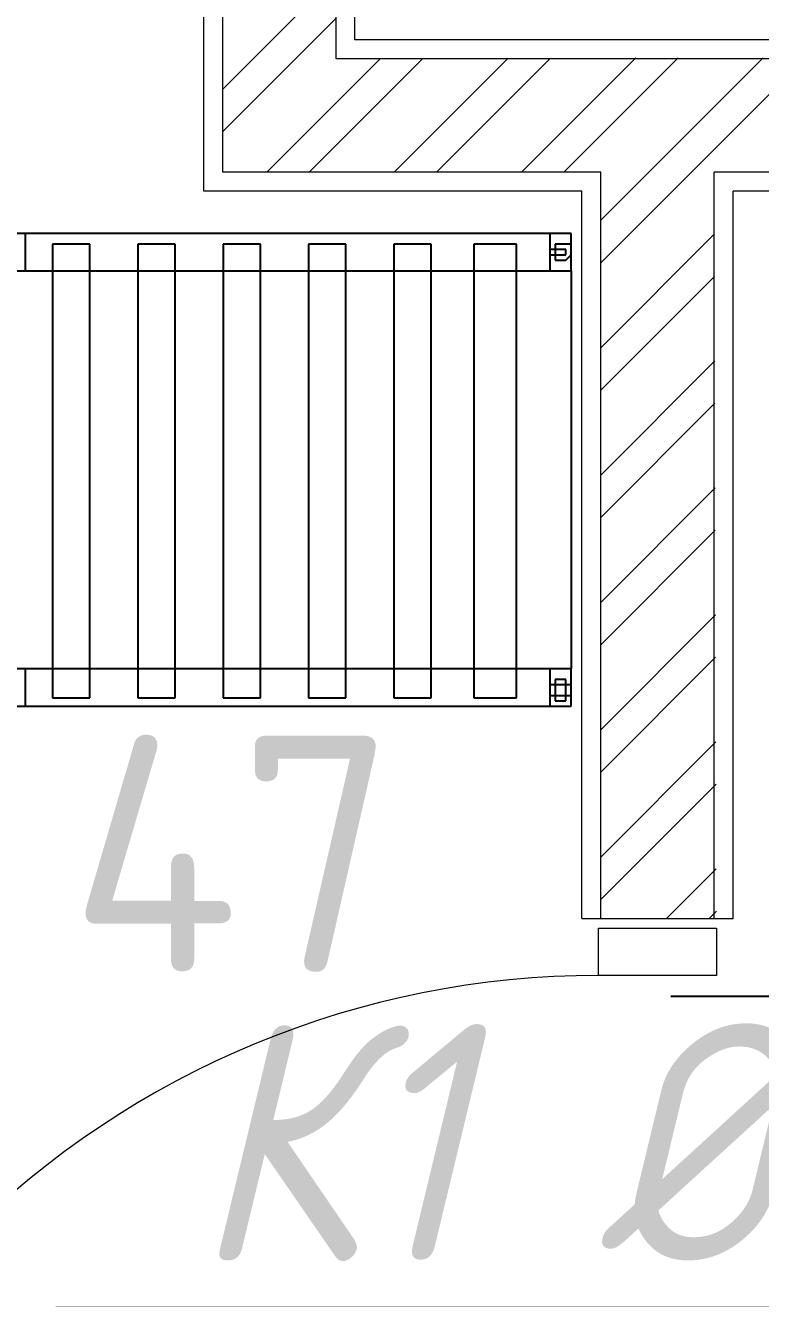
# Model space of a CAD drawing. Header units: millimetres. Extents: x -10178924 to 11692288, y -947381 to 58396.
# Drawn here: x 767738 to 768516, y -881852 to -880506 of the extents above; entities that cross this region are included whole.
import ezdxf
from ezdxf import colors
from ezdxf.entities.mleader import LeaderData, LeaderLine
from ezdxf.math import Vec2, Vec3

# ---------------------------------------------------------------- set-up
doc = ezdxf.new("R2010")
doc.units = ezdxf.units.MM
doc.linetypes.add('HIDDEN', pattern=[9.525, 6.35, -3.175])
for name, color, linetype in [('_надписи канализация', 7, 'Continuous'), ('ВК_Выноски', 7, 'Continuous'), ('ТХ пищеблок новое 12.09', 252, 'Continuous')]:
    doc.layers.add(name, color=color, linetype=linetype)
for name, color, linetype, lineweight in [('АР_Двери', 250, 'Continuous', 9), ('Двери', 7, 'Continuous', 9), ('Основная ГКЛ', 250, 'Continuous', 9), ('Перегородки', 162, 'Continuous', 9)]:
    doc.layers.add(name, color=color, linetype=linetype, lineweight=lineweight)
doc.styles.add('GOST-2.304_Type-B', font='GOST_Common.ttf')
doc.styles.add('ISOCPEUR', font='isocpeui.ttf', dxfattribs={"width": 0.9})

# ---------------------------------------------------------------- blocks, each defined once
blk = doc.blocks.new('_None')
blk = doc.blocks.new('*U2230')
at = {"layer": 'АР_Двери'}
for points in [[(-999.7, 0), (-1049.7, 0), (-1049.7, 125), (-999.7, 125)], [(-50, 0), (0, 0), (0, 125), (-50, 125)], [(-50, -949.7), (-85, -949.7), (-85, 0), (-50, 0)]]:
    blk.add_lwpolyline(points, close=True, dxfattribs=at)
blk.add_arc((-50, 0), 949.7, 180, 270, dxfattribs=at)
at = {"layer": 'Основная ГКЛ', "linetype": 'HIDDEN', "ltscale": 5}
for p, q in [((-1059.7, 125), (-1059.7, 0)), ((10, 0), (10, 125))]:
    blk.add_line(p, q, dxfattribs=at)
blk = doc.blocks.new('A$C5282721b')
at = {"layer": 'Перегородки', "true_color": 0x000000, "transparency": 33554687}
h = blk.add_hatch(dxfattribs=at)
h.set_pattern_fill('ANSI32', color=18, scale=10)
h.set_pattern_definition([(45, (-5256.32, 246087.425), (-67.35192, 67.35192), []), (45, (-5211.42, 246087.425), (-67.35192, 67.35192), [])])
h.paths.add_polyline_path([(48929.391, -162.587), (48809.391, -162.587), (48809.391, -2051.943), (49209.391, -2051.943), (49209.391, -2841.299), (49331.891, -2841.569), (49329.391, -2051.943), (49919.531, -2051.943), (49919.531, -1929.443), (48929.391, -1931.943)])
at = {"layer": 'Перегородки', "color": 18, "linetype": 'Continuous', "true_color": 0x000000, "transparency": 33554687}
for p, q in [((48789.391, -2071.943), (48789.391, -162.587)), ((48809.391, -2051.943), (48809.391, -162.587)), ((48929.391, -1931.943), (48929.391, -162.587)), ((48949.391, -1911.943), (48949.391, -162.587)), ((49919.531, -1911.943), (48949.391, -1911.943)), ((49919.531, -1931.943), (48929.391, -1931.943)), ((49209.391, -2051.943), (48809.391, -2051.943)), ((49209.391, -2841.299), (49209.391, -2051.943)), ((49329.391, -2841.299), (49329.391, -2051.943)), ((49919.531, -2051.943), (49329.391, -2051.943)), ((49189.391, -2071.943), (48789.391, -2071.943)), ((49189.391, -2841.299), (49189.391, -2071.943)), ((49349.391, -2841.299), (49349.391, -2071.943)), ((49919.531, -2071.943), (49349.391, -2071.943)), ((49189.391, -2841.299), (49349.391, -2841.299))]:
    blk.add_line(p, q, dxfattribs=at)
at = {"layer": 'ТХ пищеблок новое 12.09', "transparency": 33554687}
for p, q in [((48600.696, -2116.797), (48578.121, -2116.797)), ((48600.696, -2156.303), (48600.696, -2116.797)), ((49178.121, -2116.797), (48600.696, -2116.797)), ((49178.121, -2116.797), (49155.547, -2116.797)), ((49155.547, -2116.797), (49155.547, -2156.303)), ((49178.121, -2156.303), (49178.121, -2116.797)), ((48668.709, -2128.084), (48629.203, -2128.084)), ((48629.203, -2128.084), (48629.203, -2607.799)), ((48668.709, -2607.799), (48668.709, -2128.084)), ((48759.008, -2128.084), (48719.503, -2128.084)), ((48719.503, -2128.084), (48719.503, -2607.799)), ((48759.008, -2607.799), (48759.008, -2128.084)), ((48849.308, -2128.084), (48809.802, -2128.084)), ((48809.802, -2128.084), (48809.802, -2607.799)), ((48849.308, -2607.799), (48849.308, -2128.084)), ((48939.607, -2128.084), (48900.101, -2128.084)), ((48900.101, -2128.084), (48900.101, -2607.799)), ((48939.607, -2607.799), (48939.607, -2128.084)), ((49029.906, -2128.084), (48990.4, -2128.084)), ((48990.4, -2128.084), (48990.4, -2607.799)), ((49029.906, -2607.799), (49029.906, -2128.084)), ((49120.205, -2128.084), (49075.056, -2128.084)), ((49075.056, -2128.084), (49075.056, -2607.799)), ((49120.205, -2607.799), (49120.205, -2128.084)), ((49161.19, -2133.728), (49155.547, -2133.728)), ((49155.547, -2133.728), (49155.547, -2133.728)), ((49155.547, -2133.728), (49155.547, -2133.728)), ((49155.547, -2133.728), (49155.547, -2133.728)), ((49155.547, -2133.728), (49155.547, -2133.728)), ((49155.547, -2133.728), (49155.547, -2133.728)), ((49155.547, -2133.728), (49155.547, -2133.728)), ((49155.547, -2133.728), (49155.547, -2133.728)), ((49155.547, -2133.728), (49155.547, -2139.372)), ((49155.547, -2139.372), (49155.547, -2139.372)), ((49155.547, -2139.372), (49155.547, -2139.372)), ((49155.547, -2139.372), (49155.547, -2139.372)), ((49155.547, -2139.372), (49155.547, -2139.372)), ((49155.547, -2139.372), (49155.547, -2139.372)), ((49155.547, -2139.372), (49155.547, -2139.372)), ((49155.547, -2139.372), (49161.19, -2139.372)), ((49166.834, -2128.084), (49161.19, -2128.084)), ((49161.19, -2128.084), (49161.19, -2128.084)), ((49161.19, -2128.084), (49161.19, -2128.084)), ((49161.19, -2128.084), (49161.19, -2128.084)), ((49161.19, -2128.084), (49161.19, -2128.084)), ((49161.19, -2128.084), (49161.19, -2128.084)), ((49161.19, -2128.084), (49161.19, -2128.084)), ((49161.19, -2128.084), (49161.19, -2128.084)), ((49161.19, -2128.084), (49161.19, -2128.084)), ((49161.19, -2128.084), (49161.19, -2128.084)), ((49161.19, -2128.084), (49161.19, -2128.084)), ((49161.19, -2128.084), (49161.19, -2133.728)), ((49166.834, -2133.728), (49161.19, -2133.728)), ((49161.19, -2133.728), (49161.19, -2133.728)), ((49161.19, -2133.728), (49161.19, -2133.728)), ((49161.19, -2133.728), (49161.19, -2133.728)), ((49161.19, -2133.728), (49161.19, -2133.728)), ((49161.19, -2133.728), (49161.19, -2133.728)), ((49161.19, -2133.728), (49161.19, -2133.728)), ((49161.19, -2133.728), (49161.19, -2133.728)), ((49161.19, -2133.728), (49161.19, -2133.728)), ((49161.19, -2133.728), (49161.19, -2133.728)), ((49161.19, -2133.728), (49161.19, -2133.728)), ((49161.19, -2133.728), (49161.19, -2133.728)), ((49161.19, -2133.728), (49161.19, -2133.728)), ((49161.19, -2133.728), (49161.19, -2133.728)), ((49161.19, -2133.728), (49161.19, -2139.372)), ((49161.19, -2139.372), (49161.19, -2139.372)), ((49161.19, -2139.372), (49161.19, -2139.372)), ((49161.19, -2139.372), (49161.19, -2139.372)), ((49161.19, -2139.372), (49161.19, -2139.372)), ((49161.19, -2139.372), (49161.19, -2139.372)), ((49161.19, -2139.372), (49161.19, -2139.372)), ((49161.19, -2139.372), (49161.19, -2139.372)), ((49161.19, -2139.372), (49161.19, -2139.372)), ((49161.19, -2139.372), (49161.19, -2139.372)), ((49161.19, -2139.372), (49161.19, -2139.372)), ((49161.19, -2139.372), (49161.19, -2139.372)), ((49161.19, -2139.372), (49161.19, -2139.372)), ((49161.19, -2139.372), (49166.834, -2139.372)), ((49161.19, -2139.372), (49161.19, -2139.372)), ((49161.19, -2139.372), (49161.19, -2145.015)), ((49172.478, -2128.084), (49166.834, -2128.084)), ((49166.834, -2128.084), (49166.834, -2128.084)), ((49166.834, -2128.084), (49166.834, -2128.084)), ((49166.834, -2128.084), (49166.834, -2128.084)), ((49166.834, -2128.084), (49166.834, -2128.084)), ((49166.834, -2128.084), (49166.834, -2128.084)), ((49166.834, -2128.084), (49166.834, -2128.084)), ((49166.834, -2128.084), (49166.834, -2128.084)), ((49172.478, -2133.728), (49166.834, -2133.728)), ((49166.834, -2133.728), (49166.834, -2133.728)), ((49166.834, -2133.728), (49166.834, -2133.728)), ((49166.834, -2133.728), (49166.834, -2133.728)), ((49166.834, -2133.728), (49166.834, -2133.728)), ((49166.834, -2133.728), (49166.834, -2133.728)), ((49166.834, -2133.728), (49166.834, -2133.728)), ((49166.834, -2133.728), (49166.834, -2133.728)), ((49166.834, -2133.728), (49166.834, -2133.728)), ((49166.834, -2133.728), (49166.834, -2133.728)), ((49166.834, -2133.728), (49166.834, -2133.728)), ((49166.834, -2133.728), (49166.834, -2133.728)), ((49166.834, -2133.728), (49166.834, -2133.728)), ((49166.834, -2133.728), (49166.834, -2133.728)), ((49166.834, -2133.728), (49166.834, -2133.728)), ((49166.834, -2133.728), (49166.834, -2133.728)), ((49166.834, -2133.728), (49166.834, -2133.728)), ((49166.834, -2133.728), (49166.834, -2133.728)), ((49166.834, -2133.728), (49166.834, -2133.728)), ((49166.834, -2139.372), (49166.834, -2139.372)), ((49166.834, -2139.372), (49166.834, -2139.372)), ((49166.834, -2139.372), (49166.834, -2139.372)), ((49166.834, -2139.372), (49166.834, -2139.372)), ((49166.834, -2139.372), (49166.834, -2139.372)), ((49166.834, -2139.372), (49166.834, -2139.372)), ((49166.834, -2139.372), (49166.834, -2139.372)), ((49166.834, -2139.372), (49166.834, -2139.372)), ((49166.834, -2139.372), (49172.478, -2139.372)), ((49166.834, -2139.372), (49166.834, -2139.372)), ((49166.834, -2139.372), (49166.834, -2139.372)), ((49166.834, -2139.372), (49166.834, -2139.372)), ((49166.834, -2139.372), (49166.834, -2139.372)), ((49166.834, -2139.372), (49166.834, -2139.372)), ((49166.834, -2139.372), (49166.834, -2139.372)), ((49166.834, -2139.372), (49166.834, -2139.372)), ((49166.834, -2139.372), (49166.834, -2139.372)), ((49166.834, -2139.372), (49166.834, -2139.372)), ((49166.834, -2139.372), (49166.834, -2139.372)), ((49178.121, -2128.084), (49172.478, -2128.084)), ((49172.478, -2128.084), (49172.478, -2128.084)), ((49172.478, -2128.084), (49172.478, -2128.084)), ((49172.478, -2128.084), (49172.478, -2128.084)), ((49172.478, -2128.084), (49172.478, -2128.084)), ((49172.478, -2128.084), (49172.478, -2128.084)), ((49172.478, -2128.084), (49172.478, -2128.084)), ((49172.478, -2128.084), (49172.478, -2128.084)), ((49172.478, -2128.084), (49172.478, -2128.084)), ((49172.478, -2128.084), (49172.478, -2128.084)), ((49172.478, -2128.084), (49172.478, -2128.084)), ((49172.478, -2139.372), (49172.478, -2133.728)), ((49172.478, -2133.728), (49172.478, -2133.728)), ((49172.478, -2133.728), (49172.478, -2133.728)), ((49172.478, -2133.728), (49172.478, -2133.728)), ((49172.478, -2133.728), (49172.478, -2133.728)), ((49172.478, -2133.728), (49172.478, -2133.728)), ((49172.478, -2133.728), (49172.478, -2133.728)), ((49172.478, -2133.728), (49172.478, -2133.728)), ((49172.478, -2133.728), (49172.478, -2133.728)), ((49172.478, -2133.728), (49172.478, -2133.728)), ((49172.478, -2133.728), (49172.478, -2133.728)), ((49172.478, -2133.728), (49172.478, -2133.728)), ((49172.478, -2133.728), (49172.478, -2133.728)), ((49172.478, -2133.728), (49172.478, -2133.728)), ((49172.478, -2133.728), (49172.478, -2133.728)), ((49172.478, -2133.728), (49172.478, -2133.728)), ((49172.478, -2139.372), (49172.478, -2139.372)), ((49172.478, -2139.372), (49172.478, -2139.372)), ((49172.478, -2139.372), (49172.478, -2139.372)), ((49172.478, -2139.372), (49172.478, -2139.372)), ((49172.478, -2139.372), (49172.478, -2139.372)), ((49172.478, -2139.372), (49172.478, -2139.372)), ((49172.478, -2139.372), (49172.478, -2139.372)), ((49172.478, -2139.372), (49172.478, -2139.372)), ((49172.478, -2139.372), (49172.478, -2139.372)), ((49172.478, -2139.372), (49172.478, -2139.372)), ((49172.478, -2139.372), (49172.478, -2139.372)), ((49172.478, -2139.372), (49172.478, -2139.372)), ((49172.478, -2139.372), (49172.478, -2139.372)), ((49172.478, -2139.372), (49172.478, -2139.372)), ((49172.478, -2145.015), (49178.121, -2139.372)), ((49178.121, -2133.728), (49178.121, -2128.084)), ((49178.121, -2139.372), (49178.121, -2133.728)), ((49178.121, -2133.728), (49178.121, -2133.728)), ((49178.121, -2133.728), (49178.121, -2133.728)), ((49178.121, -2133.728), (49178.121, -2133.728)), ((49178.121, -2133.728), (49178.121, -2133.728)), ((49178.121, -2133.728), (49178.121, -2133.728)), ((49178.121, -2133.728), (49178.121, -2133.728)), ((49178.121, -2133.728), (49178.121, -2133.728)), ((49178.121, -2133.728), (49178.121, -2133.728)), ((49178.121, -2139.372), (49178.121, -2139.372)), ((49178.121, -2139.372), (49178.121, -2139.372)), ((49178.121, -2139.372), (49178.121, -2139.372)), ((49178.121, -2139.372), (49178.121, -2139.372)), ((49178.121, -2139.372), (49178.121, -2139.372)), ((49178.121, -2139.372), (49178.121, -2139.372)), ((49178.121, -2139.372), (49178.121, -2139.372)), ((49178.121, -2139.372), (49178.121, -2139.372)), ((49161.19, -2145.015), (49161.19, -2145.015)), ((49161.19, -2145.015), (49161.19, -2145.015)), ((49161.19, -2145.015), (49161.19, -2145.015)), ((49161.19, -2145.015), (49161.19, -2145.015)), ((49161.19, -2145.015), (49161.19, -2145.015)), ((49161.19, -2145.015), (49161.19, -2145.015)), ((49161.19, -2145.015), (49161.19, -2145.015)), ((49161.19, -2145.015), (49161.19, -2145.015)), ((49161.19, -2145.015), (49161.19, -2145.015)), ((49161.19, -2145.015), (49166.834, -2145.015)), ((49166.834, -2145.015), (49166.834, -2145.015)), ((49166.834, -2145.015), (49166.834, -2145.015)), ((49166.834, -2145.015), (49166.834, -2145.015)), ((49166.834, -2145.015), (49172.478, -2145.015)), ((49166.834, -2145.015), (49166.834, -2145.015)), ((49166.834, -2145.015), (49166.834, -2145.015)), ((49166.834, -2145.015), (49166.834, -2145.015)), ((49166.834, -2145.015), (49166.834, -2145.015)), ((49172.478, -2145.015), (49172.478, -2145.015)), ((49172.478, -2145.015), (49172.478, -2145.015)), ((49172.478, -2145.015), (49172.478, -2145.015)), ((49172.478, -2145.015), (49172.478, -2145.015)), ((49172.478, -2145.015), (49172.478, -2145.015)), ((49172.478, -2145.015), (49172.478, -2145.015)), ((49172.478, -2145.015), (49172.478, -2145.015)), ((49172.478, -2145.015), (49172.478, -2145.015)), ((49172.478, -2145.015), (49172.478, -2145.015)), ((49172.478, -2145.015), (49172.478, -2145.015)), ((48578.121, -2156.303), (48600.696, -2156.303)), ((48600.696, -2156.303), (49178.121, -2156.303)), ((49155.547, -2156.303), (49178.121, -2156.303)), ((49178.121, -2156.303), (49178.121, -2577.291)), ((48600.696, -2577.291), (48578.121, -2577.291)), ((48600.696, -2616.797), (48600.696, -2577.291)), ((49178.121, -2577.291), (48600.696, -2577.291)), ((49178.121, -2577.291), (49155.547, -2577.291)), ((49155.547, -2577.291), (49155.547, -2616.797)), ((49178.121, -2616.797), (49178.121, -2577.291)), ((49161.19, -2594.222), (49155.547, -2594.222)), ((49155.547, -2594.222), (49155.547, -2594.222)), ((49155.547, -2594.222), (49155.547, -2594.222)), ((49155.547, -2594.222), (49155.547, -2594.222)), ((49155.547, -2594.222), (49155.547, -2599.866)), ((49166.834, -2588.578), (49161.19, -2588.578)), ((49161.19, -2588.578), (49161.19, -2588.578)), ((49161.19, -2588.578), (49161.19, -2588.578)), ((49161.19, -2588.578), (49161.19, -2588.578)), ((49161.19, -2588.578), (49161.19, -2588.578)), ((49161.19, -2588.578), (49161.19, -2594.222)), ((49166.834, -2594.222), (49161.19, -2594.222)), ((49161.19, -2594.222), (49161.19, -2594.222)), ((49161.19, -2594.222), (49161.19, -2594.222)), ((49161.19, -2594.222), (49161.19, -2594.222)), ((49161.19, -2594.222), (49161.19, -2594.222)), ((49161.19, -2594.222), (49161.19, -2594.222)), ((49161.19, -2594.222), (49161.19, -2599.866)), ((49161.19, -2594.222), (49161.19, -2594.222)), ((49161.19, -2594.222), (49161.19, -2594.222)), ((49161.19, -2594.222), (49161.19, -2594.222)), ((49161.19, -2594.222), (49161.19, -2594.222)), ((49161.19, -2594.222), (49161.19, -2594.222)), ((49161.19, -2594.222), (49161.19, -2594.222)), ((49172.478, -2588.578), (49166.834, -2588.578)), ((49166.834, -2588.578), (49166.834, -2588.578)), ((49166.834, -2588.578), (49166.834, -2588.578)), ((49166.834, -2588.578), (49166.834, -2588.578)), ((49166.834, -2588.578), (49166.834, -2588.578)), ((49166.834, -2588.578), (49166.834, -2588.578)), ((49166.834, -2588.578), (49166.834, -2588.578)), ((49166.834, -2588.578), (49166.834, -2588.578)), ((49172.478, -2594.222), (49166.834, -2594.222)), ((49166.834, -2594.222), (49166.834, -2594.222)), ((49166.834, -2594.222), (49166.834, -2594.222)), ((49166.834, -2594.222), (49166.834, -2594.222)), ((49166.834, -2594.222), (49166.834, -2594.222)), ((49166.834, -2594.222), (49166.834, -2594.222)), ((49166.834, -2594.222), (49166.834, -2594.222)), ((49166.834, -2594.222), (49166.834, -2594.222)), ((49166.834, -2594.222), (49166.834, -2594.222)), ((49166.834, -2594.222), (49166.834, -2594.222)), ((49166.834, -2594.222), (49166.834, -2594.222)), ((49166.834, -2594.222), (49166.834, -2594.222)), ((49166.834, -2594.222), (49166.834, -2594.222)), ((49166.834, -2594.222), (49166.834, -2594.222)), ((49166.834, -2594.222), (49166.834, -2594.222)), ((49166.834, -2594.222), (49166.834, -2594.222)), ((49166.834, -2594.222), (49166.834, -2594.222)), ((49166.834, -2594.222), (49166.834, -2594.222)), ((49166.834, -2594.222), (49166.834, -2594.222)), ((49172.478, -2594.222), (49172.478, -2588.578)), ((49172.478, -2588.578), (49172.478, -2588.578)), ((49172.478, -2588.578), (49172.478, -2588.578)), ((49172.478, -2588.578), (49172.478, -2588.578)), ((49172.478, -2588.578), (49172.478, -2588.578)), ((49172.478, -2588.578), (49172.478, -2588.578)), ((49172.478, -2599.866), (49172.478, -2594.222)), ((49172.478, -2594.222), (49172.478, -2594.222)), ((49172.478, -2594.222), (49172.478, -2594.222)), ((49172.478, -2594.222), (49172.478, -2594.222)), ((49172.478, -2594.222), (49172.478, -2594.222)), ((49172.478, -2594.222), (49172.478, -2594.222)), ((49172.478, -2594.222), (49172.478, -2594.222)), ((49172.478, -2594.222), (49172.478, -2594.222)), ((49178.121, -2594.222), (49172.478, -2594.222)), ((49172.478, -2594.222), (49172.478, -2594.222)), ((49172.478, -2594.222), (49172.478, -2594.222)), ((49172.478, -2594.222), (49172.478, -2594.222)), ((49172.478, -2594.222), (49172.478, -2594.222)), ((49178.121, -2599.866), (49178.121, -2594.222)), ((49178.121, -2594.222), (49178.121, -2594.222)), ((49178.121, -2594.222), (49178.121, -2594.222)), ((49178.121, -2594.222), (49178.121, -2594.222)), ((49178.121, -2594.222), (49178.121, -2594.222)), ((49178.121, -2594.222), (49178.121, -2594.222)), ((48629.203, -2607.799), (48668.709, -2607.799)), ((48719.503, -2607.799), (48759.008, -2607.799)), ((48809.802, -2607.799), (48849.308, -2607.799)), ((48900.101, -2607.799), (48939.607, -2607.799)), ((48990.4, -2607.799), (49029.906, -2607.799)), ((49075.056, -2607.799), (49120.205, -2607.799)), ((49155.547, -2599.866), (49155.547, -2599.866)), ((49155.547, -2599.866), (49155.547, -2599.866)), ((49155.547, -2599.866), (49155.547, -2599.866)), ((49155.547, -2599.866), (49155.547, -2599.866)), ((49155.547, -2599.866), (49155.547, -2599.866)), ((49155.547, -2599.866), (49155.547, -2599.866)), ((49155.547, -2599.866), (49155.547, -2599.866)), ((49155.547, -2599.866), (49155.547, -2599.866)), ((49155.547, -2599.866), (49155.547, -2605.509)), ((49155.547, -2605.509), (49155.547, -2605.509)), ((49155.547, -2605.509), (49161.19, -2605.509)), ((49161.19, -2599.866), (49161.19, -2599.866)), ((49161.19, -2599.866), (49161.19, -2599.866)), ((49161.19, -2599.866), (49161.19, -2599.866)), ((49161.19, -2599.866), (49161.19, -2599.866)), ((49161.19, -2599.866), (49161.19, -2599.866)), ((49161.19, -2599.866), (49161.19, -2599.866)), ((49161.19, -2599.866), (49161.19, -2599.866)), ((49161.19, -2599.866), (49161.19, -2599.866)), ((49161.19, -2599.866), (49161.19, -2599.866)), ((49161.19, -2599.866), (49161.19, -2599.866)), ((49161.19, -2599.866), (49161.19, -2599.866)), ((49161.19, -2599.866), (49161.19, -2599.866)), ((49161.19, -2599.866), (49161.19, -2599.866)), ((49161.19, -2599.866), (49161.19, -2599.866)), ((49161.19, -2599.866), (49161.19, -2599.866)), ((49161.19, -2599.866), (49161.19, -2599.866)), ((49161.19, -2599.866), (49161.19, -2599.866)), ((49161.19, -2599.866), (49161.19, -2605.509)), ((49161.19, -2605.509), (49161.19, -2605.509)), ((49161.19, -2605.509), (49161.19, -2605.509)), ((49161.19, -2605.509), (49166.834, -2605.509)), ((49161.19, -2605.509), (49161.19, -2605.509)), ((49161.19, -2605.509), (49161.19, -2605.509)), ((49161.19, -2605.509), (49161.19, -2605.509)), ((49161.19, -2605.509), (49161.19, -2605.509)), ((49161.19, -2605.509), (49161.19, -2605.509)), ((49161.19, -2605.509), (49161.19, -2605.509)), ((49161.19, -2605.509), (49161.19, -2605.509)), ((49161.19, -2605.509), (49161.19, -2605.509)), ((49161.19, -2605.509), (49161.19, -2611.153)), ((49161.19, -2611.153), (49161.19, -2611.153)), ((49161.19, -2611.153), (49161.19, -2611.153)), ((49161.19, -2611.153), (49166.834, -2611.153)), ((49166.834, -2605.509), (49166.834, -2605.509)), ((49166.834, -2605.509), (49166.834, -2605.509)), ((49166.834, -2605.509), (49166.834, -2605.509)), ((49166.834, -2605.509), (49166.834, -2605.509)), ((49166.834, -2605.509), (49166.834, -2605.509)), ((49166.834, -2605.509), (49166.834, -2605.509)), ((49166.834, -2605.509), (49166.834, -2605.509)), ((49166.834, -2605.509), (49166.834, -2605.509)), ((49166.834, -2605.509), (49172.478, -2605.509)), ((49166.834, -2605.509), (49166.834, -2605.509)), ((49166.834, -2605.509), (49166.834, -2605.509)), ((49166.834, -2605.509), (49166.834, -2605.509)), ((49166.834, -2605.509), (49166.834, -2605.509)), ((49166.834, -2605.509), (49166.834, -2605.509)), ((49166.834, -2605.509), (49166.834, -2605.509)), ((49166.834, -2605.509), (49166.834, -2605.509)), ((49166.834, -2605.509), (49166.834, -2605.509)), ((49166.834, -2605.509), (49166.834, -2605.509)), ((49166.834, -2605.509), (49166.834, -2605.509)), ((49166.834, -2611.153), (49166.834, -2611.153)), ((49166.834, -2611.153), (49166.834, -2611.153)), ((49166.834, -2611.153), (49166.834, -2611.153)), ((49166.834, -2611.153), (49172.478, -2611.153)), ((49166.834, -2611.153), (49166.834, -2611.153)), ((49166.834, -2611.153), (49166.834, -2611.153)), ((49166.834, -2611.153), (49166.834, -2611.153)), ((49166.834, -2611.153), (49166.834, -2611.153)), ((49172.478, -2605.509), (49172.478, -2599.866)), ((49172.478, -2599.866), (49172.478, -2599.866)), ((49172.478, -2599.866), (49172.478, -2599.866)), ((49172.478, -2599.866), (49172.478, -2599.866)), ((49172.478, -2599.866), (49172.478, -2599.866)), ((49172.478, -2599.866), (49172.478, -2599.866)), ((49172.478, -2599.866), (49172.478, -2599.866)), ((49172.478, -2599.866), (49172.478, -2599.866)), ((49172.478, -2599.866), (49172.478, -2599.866)), ((49172.478, -2599.866), (49172.478, -2599.866)), ((49172.478, -2599.866), (49172.478, -2599.866)), ((49172.478, -2599.866), (49172.478, -2599.866)), ((49172.478, -2599.866), (49172.478, -2599.866)), ((49172.478, -2599.866), (49172.478, -2599.866)), ((49172.478, -2599.866), (49172.478, -2599.866)), ((49172.478, -2599.866), (49172.478, -2599.866)), ((49172.478, -2599.866), (49172.478, -2599.866)), ((49172.478, -2599.866), (49172.478, -2599.866)), ((49172.478, -2605.509), (49172.478, -2605.509)), ((49172.478, -2605.509), (49172.478, -2605.509)), ((49172.478, -2605.509), (49172.478, -2605.509)), ((49172.478, -2605.509), (49172.478, -2605.509)), ((49172.478, -2611.153), (49172.478, -2605.509)), ((49172.478, -2605.509), (49172.478, -2605.509)), ((49172.478, -2605.509), (49172.478, -2605.509)), ((49172.478, -2605.509), (49172.478, -2605.509)), ((49172.478, -2605.509), (49172.478, -2605.509)), ((49172.478, -2605.509), (49172.478, -2605.509)), ((49172.478, -2605.509), (49172.478, -2605.509)), ((49172.478, -2605.509), (49178.121, -2605.509)), ((49172.478, -2611.153), (49172.478, -2611.153)), ((49172.478, -2611.153), (49172.478, -2611.153)), ((49172.478, -2611.153), (49172.478, -2611.153)), ((49178.121, -2605.509), (49178.121, -2599.866)), ((49178.121, -2599.866), (49178.121, -2599.866)), ((49178.121, -2599.866), (49178.121, -2599.866)), ((49178.121, -2599.866), (49178.121, -2599.866)), ((49178.121, -2599.866), (49178.121, -2599.866)), ((49178.121, -2599.866), (49178.121, -2599.866)), ((49178.121, -2599.866), (49178.121, -2599.866)), ((49178.121, -2599.866), (49178.121, -2599.866)), ((49178.121, -2599.866), (49178.121, -2599.866)), ((49178.121, -2605.509), (49178.121, -2605.509)), ((49178.121, -2605.509), (49178.121, -2605.509)), ((49178.121, -2605.509), (49178.121, -2605.509)), ((48578.121, -2616.797), (48600.696, -2616.797)), ((48600.696, -2616.797), (49178.121, -2616.797)), ((48600.696, -2616.797), (49178.121, -2616.797)), ((49155.547, -2616.797), (49178.121, -2616.797))]:
    blk.add_line(p, q, dxfattribs=at)
at = {"layer": 'Двери', "color": 18, "linetype": 'Continuous', "ltscale": 2, "true_color": 0x000000, "transparency": 33554687, "rotation": 270}
blk.add_blockref('*U2230', (49206.891, -3901.299), dxfattribs=at)
at = {"layer": 'ТХ пищеблок новое 12.09', "transparency": 33554687, "style": 'GOST-2.304_Type-B'}
blk.add_text('47', height=250, dxfattribs=at).set_placement((48647.268, -2897.762))

msp = doc.modelspace()

# ---------------------------------------------------------------- block references
msp.add_blockref('A$C5282721b', (719137, -878608.8))

# ---------------------------------------------------------------- leaders
at = {"layer": '_надписи канализация', "lineweight": -2}
ml = msp.add_multileader_mtext('Standard', dxfattribs=at)
ml.set_content('\\A1;Приямок{\\Fisocp3|c204; }800{\\fArial|b0|i0|c204|p34;х}800х800(h)\\P{\\fArial|b0|i0|c204|p34;с\\Fisocp3|c204; }насосом дренажным {\\A0;\\H0.91667x;ГНОМ 10-10Г\\A1;\\H1.09091x; \\PN=1,1 кВт \\P (1 раб)\\Fisocp3|c204; \\fISOCPEUR|b0|i0|c204|p34;(закрыть рифленым железом)}', color=256, style='ISOCPEUR')
ml.set_leader_properties(lineweight=13)
ml.set_arrow_properties(name='NONE')
ml.build(insert=Vec2(0, 0))
ml.multileader.update_dxf_attribs({"text_left_attachment_type": 6, "text_right_attachment_type": 6, "dogleg_length": 100, "arrow_head_size": 300, "scale": 100})
ctx = ml.context
ctx.base_point, ctx.scale, ctx.char_height, ctx.arrow_head_size, ctx.landing_gap_size, ctx.plane_origin = Vec3(726724.9, -876080.2), 100, 250, 300, 0.09, Vec3(722250.4, -879799.4)
ctx.left_attachment, ctx.right_attachment, ctx.text_align_type = 6, 6, 1
notes = []
notes.append((ctx, [(0, (1, 1, 0), (726624.9, -876080.2), (1, 0), 100, [(1, [(727663, -882471)], 0, [])])]))
ctx.mtext.insert, ctx.mtext.width, ctx.mtext.alignment, ctx.mtext.flow_direction = Vec3(729650, -875755.2), 5926.326, 2, 5
at = {"layer": 'ВК_Выноски'}
ml = msp.add_multileader_mtext('Standard', dxfattribs=at)
ml.set_content('{\\W0.9;опуск в подвал %%C50}', color=7, style='ISOCPEUR')
ml.set_leader_properties(color=7, linetype='ByLayer', lineweight=-1)
ml.set_arrow_properties(name='NONE')
ml.build(insert=Vec2(0, 0))
ml.multileader.update_dxf_attribs({"text_left_attachment_type": 6, "text_right_attachment_type": 6, "dogleg_length": 0.36, "arrow_head_size": 300})
ctx = ml.context
ctx.base_point, ctx.char_height, ctx.arrow_head_size, ctx.landing_gap_size, ctx.plane_origin = Vec3(765420, -877497), 250, 300, 100, Vec3(778893.8, -907595.7)
ctx.left_attachment, ctx.right_attachment, ctx.text_align_type = 6, 6, 2
notes.append((ctx, [(1, (1, 1, 0), (766783.8, -877497), (-1, 0), 100.4, [(1, [(769648.5, -882655), (769328.1, -880709.5)], 0, [])])]))
ctx.mtext.insert, ctx.mtext.width, ctx.mtext.alignment, ctx.mtext.flow_direction = Vec3(766583.5, -877197), 1489.588, 3, 5
at = {"layer": 'ВК_Выноски', "lineweight": -2}
ml = msp.add_multileader_mtext('Standard', dxfattribs=at)
ml.set_content('Канализационная станция\\P SANICUBIC CLASSIC IP68', color=256, style='ISOCPEUR')
ml.set_leader_properties(lineweight=13)
ml.build(insert=Vec2(0, 0))
ml.multileader.update_dxf_attribs({"text_left_attachment_type": 6, "text_right_attachment_type": 6, "dogleg_length": 1, "arrow_head_size": 300, "scale": 100})
ctx = ml.context
ctx.base_point, ctx.scale, ctx.char_height, ctx.arrow_head_size, ctx.landing_gap_size, ctx.plane_origin = Vec3(753004.1, -880992.7, -0.1), 100, 250, 300, 0.09, Vec3(756446.9, -883897.6, -0.1)
ctx.left_attachment, ctx.right_attachment, ctx.text_align_type = 6, 6, 1
notes.append((ctx, [(1, (1, 1, 0), (757018.6, -880992.7, -0.1), (-1, 0), 100, [(0, [(758206.2, -882846.5, -0.1)], 0, [])])]))
ctx.mtext.insert, ctx.mtext.width, ctx.mtext.alignment, ctx.mtext.flow_direction = Vec3(754837.2, -880692.7, -0.1), 218673.814, 2, 5
at = {"layer": 'ВК_Выноски'}
ml = msp.add_multileader_mtext('Standard', dxfattribs=at)
ml.set_content('{\\W0.9;Трап}', color=7, style='ISOCPEUR')
ml.set_leader_properties(color=7, linetype='ByLayer', lineweight=-1)
ml.set_arrow_properties(name='NONE')
ml.build(insert=Vec2(0, 0))
ml.multileader.update_dxf_attribs({"text_left_attachment_type": 6, "text_right_attachment_type": 6, "dogleg_length": 0.36, "arrow_head_size": 300})
ctx = ml.context
ctx.base_point, ctx.char_height, ctx.arrow_head_size, ctx.landing_gap_size, ctx.plane_origin = Vec3(768438.7, -881532.8, -840), 250, 300, 100, Vec3(781773.3, -910054, -840)
ctx.left_attachment, ctx.right_attachment, ctx.text_align_type = 6, 6, 2
notes.append((ctx, [(1, (1, 1, 0), (769365.1, -881532.8, -840), (-1, 0), 100.4, [(0, [(770073.5, -882093.4, -840)], 0, [])])]))
ctx.mtext.insert, ctx.mtext.width, ctx.mtext.alignment, ctx.mtext.flow_direction = Vec3(769164.8, -881207.8, -840), 1489.588, 3, 5
ml = msp.add_multileader_mtext('Standard', dxfattribs=at)
ml.set_content('{\\W0.9;К1 %%C100\\Pi-0.02}', color=7, style='ISOCPEUR')
ml.set_leader_properties(color=7, linetype='ByLayer', lineweight=-1)
ml.set_arrow_properties(name='NONE')
ml.build(insert=Vec2(0, 0))
ml.multileader.update_dxf_attribs({"text_left_attachment_type": 6, "text_right_attachment_type": 6, "dogleg_length": 0.36, "arrow_head_size": 300})
ctx = ml.context
ctx.base_point, ctx.char_height, ctx.arrow_head_size, ctx.landing_gap_size, ctx.plane_origin = Vec3(767741.4, -881861.8), 250, 300, 100, Vec3(778677.4, -913105.8)
ctx.left_attachment, ctx.right_attachment, ctx.text_align_type = 6, 6, 2
notes.append((ctx, [(1, (1, 1, 0), (769158.9, -881861.8), (-1, 0), 100.4, [(0, [(769872.4, -881831.1)], 0, [])])]))
ctx.mtext.insert, ctx.mtext.width, ctx.mtext.alignment, ctx.mtext.flow_direction = Vec3(768958.5, -881561.8), 1489.588, 3, 5
for ctx, leaders in notes:
    for number, flags, end, landing, length, lines in leaders:
        leader = LeaderData()
        leader.index, (leader.has_last_leader_line, leader.has_dogleg_vector, leader.attachment_direction) = number, flags
        leader.last_leader_point, leader.dogleg_vector, leader.dogleg_length = Vec3(end), Vec3(landing), length
        for number, points, colour, breaks in lines:
            line = LeaderLine()
            line.index, line.vertices, line.color, line.breaks = number, Vec3.list(points), colors.encode_raw_color(colour), breaks
            leader.lines.append(line)
        ctx.leaders.append(leader)

doc.saveas('drawing.dxf')
